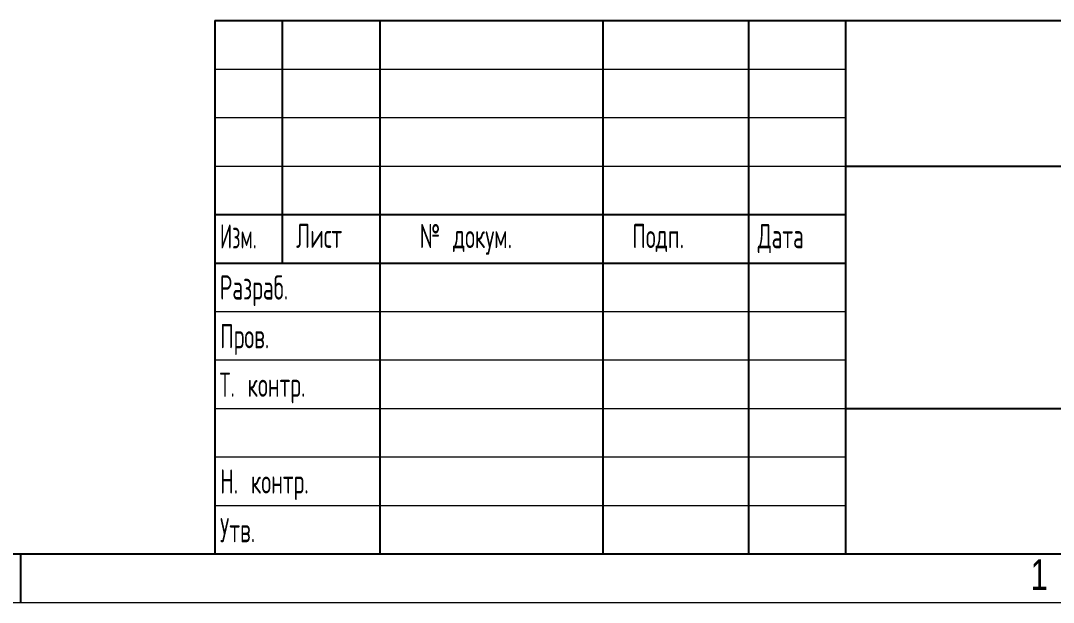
# Model space of a CAD drawing. Header units: millimetres. Extents: x 0 to 420, y 0 to 297.
# Drawn here: x 210 to 316.4, y 0 to 60 of the extents above; entities that cross this region are included whole.
import ezdxf

# ---------------------------------------------------------------- set-up
doc = ezdxf.new("R2010")
doc.units = ezdxf.units.MM
doc.layers.add('ОСЕВЫЕ', color=7, linetype='Continuous')
doc.styles.add('SLDTEXTSTYLE1', font='TXT', dxfattribs={"width": 0.605, "bigfont": 'bigfont'})
doc.styles.add('SLDTEXTSTYLE2', font='TXT', dxfattribs={"width": 0.55152, "bigfont": 'bigfont'})
doc.styles.add('SLDTEXTSTYLE3', font='TXT', dxfattribs={"width": 0.75})

msp = doc.modelspace()

# ---------------------------------------------------------------- linework, layer by layer
at = {"color": 7, "linetype": 'Continuous', "lineweight": 25}
for p, q in [((230, 60), (415, 60)), ((230, 60), (230, 5)), ((237, 35), (237, 60)), ((247, 60), (247, 5)), ((270, 60), (270, 5)), ((285, 60), (285, 5)), ((295, 60), (295, 5)), ((295, 45), (415, 45)), ((230, 40), (295, 40)), ((230, 35), (295, 35)), ((295, 20), (415, 20)), ((20, 5), (415, 5))]:
    msp.add_line(p, q, dxfattribs=at)
at = {"color": 7, "linetype": 'Continuous', "lineweight": 18}
for p, q in [((230, 55), (295, 55)), ((230, 50), (295, 50)), ((230, 45), (295, 45)), ((230, 30), (295, 30)), ((230, 25), (295, 25)), ((230, 20), (295, 20)), ((230, 15), (295, 15)), ((230, 10), (295, 10))]:
    msp.add_line(p, q, dxfattribs=at)
at = {"layer": 'ОСЕВЫЕ', "lineweight": 25}
msp.add_line((210, 5), (210, 0), dxfattribs=at)
at = {"layer": 'ОСЕВЫЕ', "lineweight": 18}
msp.add_line((0, 0), (420, 0), dxfattribs=at)

# ---------------------------------------------------------------- texts
at = {"color": 7, "linetype": 'Continuous', "lineweight": 0}
for s, insert, char_height, attachment_point, style in [('\\M+18449\\M+18478\\M+1847D.', (230.54, 39), 2.5, 1, 'SLDTEXTSTYLE2'), ('\\M+1844C\\M+18479\\M+18483\\M+18484', (238.39, 39.06), 2.5, 1, 'SLDTEXTSTYLE1'), ('\\M+18782 \\M+18474\\M+18480\\M+1847B\\M+18485\\M+1847D.', (251.12, 39.03), 2.5, 1, 'SLDTEXTSTYLE1'), ('\\M+18450\\M+18480\\M+18474\\M+18481.', (273.04, 39.03), 2.5, 1, 'SLDTEXTSTYLE1'), ('\\M+18444\\M+18470\\M+18484\\M+18470', (285.97, 39.03), 2.5, 1, 'SLDTEXTSTYLE1'), ('\\M+18451\\M+18470\\M+18478\\M+18482\\M+18470\\M+18471.', (230.52, 33.73), 2.5, 1, 'SLDTEXTSTYLE1'), ('\\M+18450\\M+18482\\M+18480\\M+18472.', (230.56, 28.7), 2.5, 1, 'SLDTEXTSTYLE1'), ('\\M+18453. \\M+1847B\\M+18480\\M+1847E\\M+18484\\M+18482.', (230.5, 23.7), 2.5, 1, 'SLDTEXTSTYLE1'), ('\\M+1844E. \\M+1847B\\M+18480\\M+1847E\\M+18484\\M+18482.', (230.56, 13.72), 2.5, 1, 'SLDTEXTSTYLE1'), ('\\M+18454\\M+18484\\M+18472.', (230.55, 8.7), 2.5, 1, 'SLDTEXTSTYLE1'), ('1', (314.97, 4.45), 3.17, 2, 'SLDTEXTSTYLE3')]:
    msp.add_mtext(s, dxfattribs=dict(at, insert=insert, char_height=char_height, attachment_point=attachment_point, style=style))

doc.saveas('drawing.dxf')
